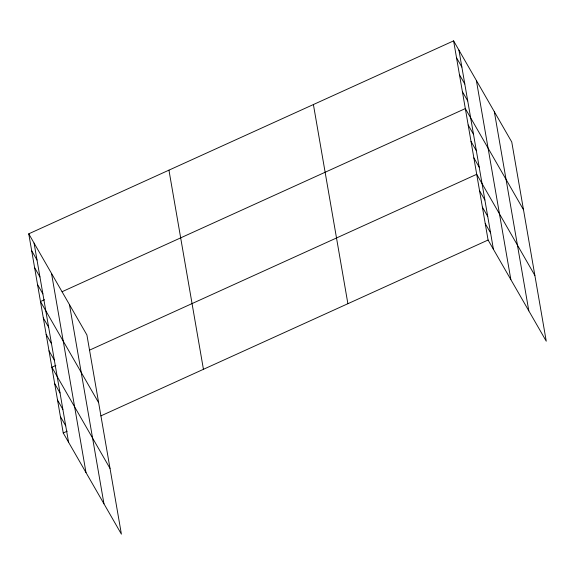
<?xml version="1.0" encoding="UTF-8"?>
<svg xmlns="http://www.w3.org/2000/svg" width="575" height="575" viewBox="0 0 575 575"><rect width="100%" height="100%" fill="white"/><g stroke="black" fill="none" stroke-linecap="round" stroke-linejoin="round"><path stroke-width="0.86" d="M28.75 233.824L86.911 334.973L121.397 534.132L63.236 432.982L28.75 233.824L453.603 40.868L511.764 142.018L546.25 341.176L488.089 240.027L453.603 40.868M44.483 299.719L40.473 301.537L98.634 402.687M62.107 291.712L465.326 108.582L523.487 209.731M55.861 365.441L51.858 367.26L110.019 468.409M89.506 350.161L476.711 174.304L534.872 275.454M63.236 432.982L67.239 431.164M100.891 415.883L488.089 240.027M456.536 57.795L461.862 67.059M459.468 74.728L464.794 83.993M462.401 91.655L467.727 100.92M468.172 125.012L473.498 134.277M471.018 141.443L476.344 150.708M473.865 157.873L479.191 167.138M479.55 190.735L484.883 199.999M482.396 207.165L487.722 216.43M485.243 223.596L490.568 232.861M31.682 250.75L37.008 260.022M34.615 267.684L39.941 276.949M37.54 284.611L42.873 293.875M43.319 317.968L48.645 327.232M46.165 334.398L51.491 343.663M49.012 350.829L54.337 360.094M54.697 383.69L60.03 392.955M57.543 400.121L62.869 409.386M60.389 416.552L65.715 425.816M494.327 111.694L528.813 310.852M476.366 80.457L510.852 279.615M458.929 50.133L493.415 249.291M313.404 104.542L347.889 303.701M168.949 170.15L203.435 369.308M69.474 304.649L103.96 503.808M51.513 273.412L85.998 472.571M34.076 243.088L68.562 442.247"/></g></svg>
